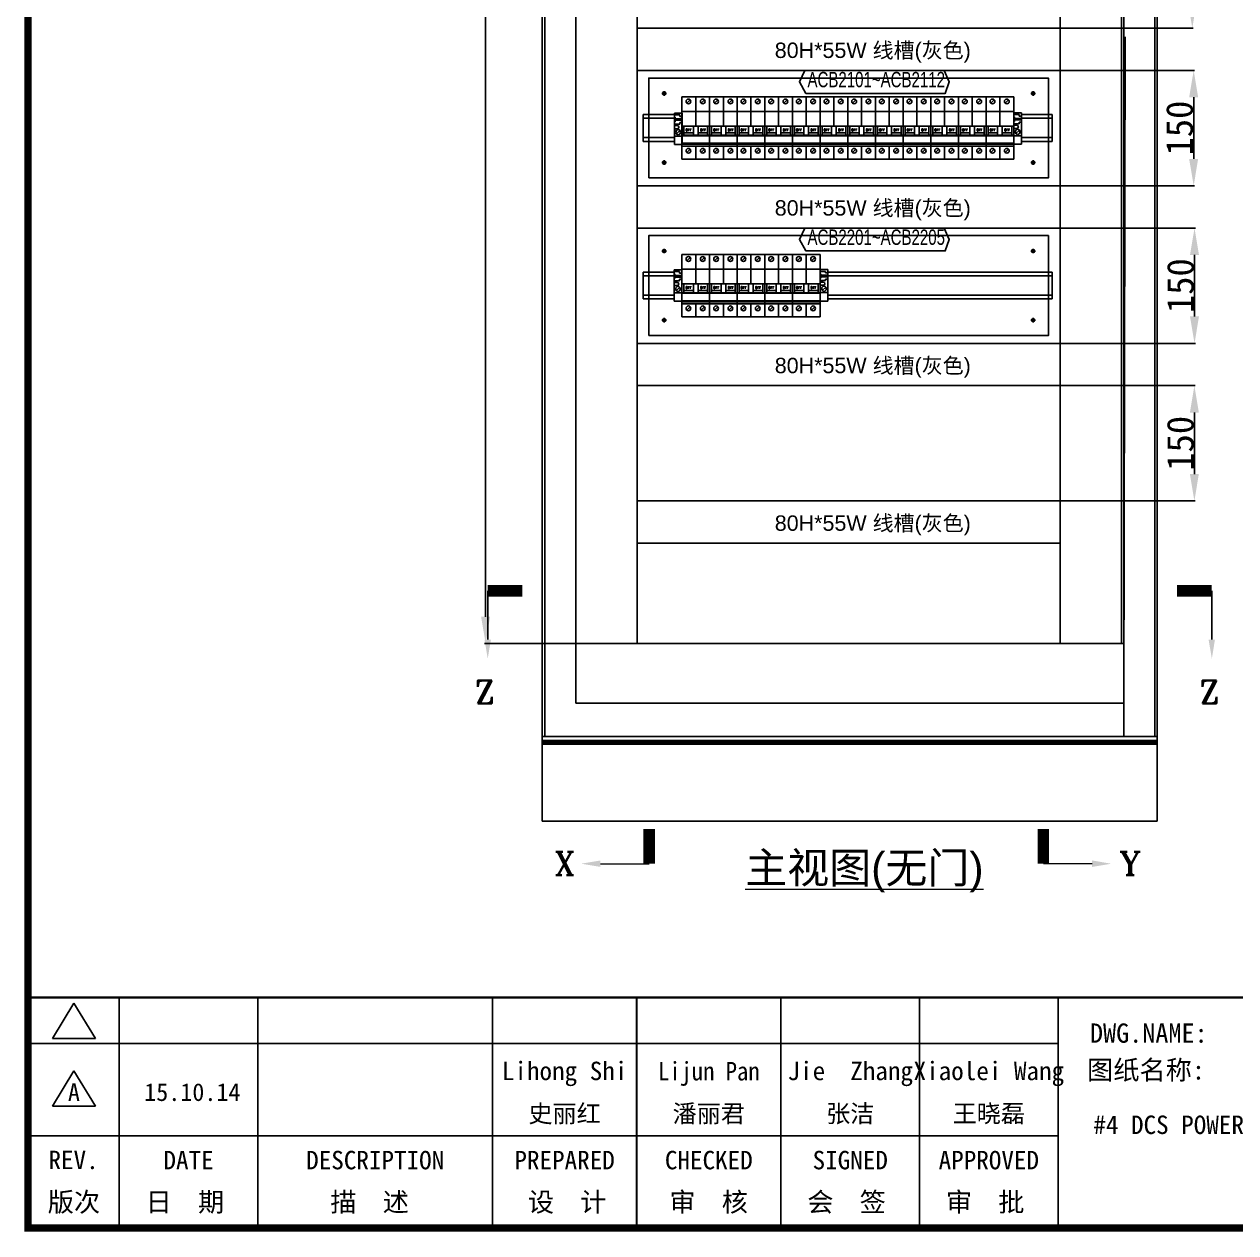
# Model space of a CAD drawing. Extents: x 81444 to 119867, y -54538 to -29386.
# Drawn here: x 86485 to 88061, y -50050 to -48478 of the extents above; entities that cross this region are included whole.
import ezdxf
from ezdxf.enums import TextEntityAlignment as Align
from ezdxf.lldxf.tags import DXFTag

# ---------------------------------------------------------------- set-up
doc = ezdxf.new("R2010")
doc.units = 0
doc.header["$LTSCALE"] = 100
doc.header["$MEASUREMENT"] = 0
for name, color, linetype in [('CABINET', 7, 'Continuous'), ('CLOUD_LAYER', 6, 'Continuous'), ('COMPONENT', 7, 'Continuous'), ('LOOP', 5, 'Continuous'), ('PSU', 12, 'Continuous'), ('t', 1, 'Continuous'), ('TEXT', 7, 'Continuous')]:
    doc.layers.add(name, color=color, linetype=linetype)
doc.styles.add('HZ', font='arial.ttf', dxfattribs={"width": 0.7})
doc.styles.add('ROMANS', font='romans', dxfattribs={"width": 0.8, "height": 2})
doc.styles.add('ROMANT', font='romant.shx')
doc.styles.get("Standard").update_dxf_attribs({"font": ''})
doc.styles.get('Standard').set_extended_font_data('SimSun')
tags = doc.linetypes.add('CENTER2', pattern=[1.125, 0.75, -0.125, 0.125, -0.125]).pattern_tags.tags
tags[10:11] = [DXFTag(74, 4), DXFTag(75, 0), DXFTag(340, '0'), DXFTag(46, 1.0), DXFTag(50, 0.0), DXFTag(44, 0.0), DXFTag(45, 0.0)]
tags[8:9] = [DXFTag(74, 4), DXFTag(75, 0), DXFTag(340, '0'), DXFTag(46, 1.0), DXFTag(50, 0.0), DXFTag(44, 0.0), DXFTag(45, 0.0)]
tags[6:7] = [DXFTag(74, 4), DXFTag(75, 0), DXFTag(340, '0'), DXFTag(46, 1.0), DXFTag(50, 0.0), DXFTag(44, 0.0), DXFTag(45, 0.0)]
tags[4:5] = [DXFTag(74, 4), DXFTag(75, 0), DXFTag(340, '0'), DXFTag(46, 1.0), DXFTag(50, 0.0), DXFTag(44, 0.0), DXFTag(45, 0.0)]
tags = doc.linetypes.add('HIDDEN', pattern=[0.375, 0.25, -0.125]).pattern_tags.tags
tags[6:7] = [DXFTag(74, 4), DXFTag(75, 0), DXFTag(340, '0'), DXFTag(46, 1.0), DXFTag(50, 0.0), DXFTag(44, 0.0), DXFTag(45, 0.0)]
tags[4:5] = [DXFTag(74, 4), DXFTag(75, 0), DXFTag(340, '0'), DXFTag(46, 1.0), DXFTag(50, 0.0), DXFTag(44, 0.0), DXFTag(45, 0.0)]
doc.dimstyles.new('ISO-25', dxfattribs={"dimtxt": 35, "dimasz": 35, "dimexe": 1.25, "dimexo": 0.625, "dimtad": 1, "dimtoh": 1, "dimdec": 0, "dimtxsty": 'Standard', "dimcen": 2.5, "dimadec": 0, "dimazin": 0, "dimtfac": 1, "dimtdec": 0, "dimtmove": 0, "dimatfit": 3, "dimfxl": 0, "dimarcsym": 0})

# ---------------------------------------------------------------- blocks, each defined once
blk = doc.blocks.new('图框')
at = {"color": 7}
for p, q in [((0, -2911.6), (1340.2, -2911.6)), ((0, -3031.6), (1340.2, -3031.6))]:
    blk.add_line(p, q, dxfattribs=at)
at = {"color": 7, "const_width": 3}
blk.add_lwpolyline([(4115.6, -2851.6), (0, -2851.6)], dxfattribs=at)
at = {"layer": 't', "color": 7}
for p, q in [((31.9, -2905), (59.9, -2859.1)), ((87.8, -2905), (59.9, -2859.1)), ((31.9, -2905), (87.8, -2905)), ((31.9, -2993), (59.9, -2947.1)), ((87.8, -2993), (59.9, -2947.1)), ((31.9, -2993), (87.8, -2993))]:
    blk.add_line(p, q, dxfattribs=at)
at = {"layer": 't', "color": 7, "const_width": 9.62}
blk.add_lwpolyline([(4115.6, -3151.6), (4115.6, 0), (0, 0), (0, -3151.6)], close=True, dxfattribs=at)
at = {"layer": 't', "color": 7, "const_width": 2.4}
for points in [[(118.8, -2852.8), (118.8, -3151.6)], [(299.1, -2852.8), (299.1, -3151.6)], [(604.4, -2852.8), (604.4, -3156.4)], [(792, -2852.8), (792, -3156.4)], [(979.6, -2852.8), (979.6, -3156.4)], [(1159.9, -2852.8), (1159.9, -3156.4)], [(1340.2, -2852.8), (1340.2, -3156.4)]]:
    blk.add_lwpolyline(points, dxfattribs=at)
at = {"color": 7, "flags": 8}
for tag, p, height in [('DWG.NAME:', (1381.6, -2910.4), 25), ('PROJECTNAME:', (3125.5, -2912.8), 24), ('PROJECTNAME：', (3339.1, -2913.1), 25), ('DWG.NO.:', (3128.2, -3030.4), 24), ('图纸编号', (3315.4, -3052.4), 24), ('FILENO.:', (3128.7, -3106.1), 24), ('文档号', (3317.7, -3124.1), 24)]:
    blk.add_attdef(tag, p, '', height=height, dxfattribs=at)
for tag, p in [('图纸名称:', (1377.8, -2965.9)), ('项目名称：', (3121.6, -2984.3)), ('项目名称：', (3325, -2984.3))]:
    blk.add_attdef(tag, text='', height=25, dxfattribs=at).set_placement(p, align=Align.BOTTOM_LEFT)
for tag, height, p in [('RENLIU', 24, (698.2, -2950.4)), ('SHUFENWANG', 24, (885.8, -2950.4)), ('FANGHOU', 24, (1069.7, -2950.4)), ('DANDANLI', 24, (1250, -2950.4)), ('设计时间', 23, (213.9, -2974.9)), ('A', 23, (59.9, -2974.9)), ('刘仁', 23, (698.2, -3002.2)), ('王姝芬', 23, (885.8, -3002.2)), ('侯方', 23, (1069.7, -3002.2)), ('李丹丹', 23, (1250, -3002.2)), ('#10STATIONONTROLCABINETCOVER', 30, (1777.9, -3017.2)), ('PAGEXOFX', 24, (3953.7, -3039.1)), ('REV.', 24, (59.4, -3063)), ('DATE', 24, (208.9, -3063)), ('DESCRIPTION', 24, (451.7, -3063)), ('PREPARED', 24, (698.2, -3063)), ('CHECKED', 24, (885.8, -3063)), ('SIGNED', 24, (1069.7, -3063)), ('APPROVED', 24, (1250, -3063)), ('图纸名称', 30, (1777.9, -3094.7)), ('第几页共几页', 24, (3953.7, -3114.1))]:
    blk.add_attdef(tag, text='', height=height, dxfattribs=at).set_placement(p, align=Align.MIDDLE)
at = {"color": 7, "width": 0.8, "flags": 8}
blk.add_attdef('HANGZHOUHOLLYSYSAUTOMATIONCO.,LTD.', text='', height=24, dxfattribs=at).set_placement((2770.1, -3045.7), align=Align.MIDDLE)
at = {"layer": 't', "color": 7}
for s, p in [('版次', (59.9, -3117.6)), ('日  期', (204.2, -3117.6)), ('描  述', (444.5, -3117.6)), ('设  计', (701.5, -3117.6)), ('审  核', (885.6, -3117.6)), ('会  签', (1065, -3117.6)), ('审  批', (1245.3, -3117.6))]:
    blk.add_text(s, height=25, dxfattribs=at).set_placement(p, align=Align.MIDDLE_CENTER)
blk = doc.blocks.new('2P空开')
at = {"layer": 'COMPONENT', "color": 6, "linetype": 'HIDDEN', "ltscale": 0.2}
for p, q in [((-11.8, -8.2), (-7.4, -3.9)), ((6.8, -8.2), (11.1, -3.9)), ((-11.8, -72.4), (-7.4, -68)), ((6.8, -72.4), (11.1, -68))]:
    blk.add_line(p, q, dxfattribs=at)
for centre in [(-9.6, -6), (9, -6), (-9.6, -70.2), (9, -70.2)]:
    blk.add_circle(centre, 3.1, dxfattribs=at)
at = {"layer": 'PSU', "linetype": 'HIDDEN', "ltscale": 0.2}
for p, q in [((-18, 0), (18, 0)), ((-18, -19.2), (-18, 0)), ((0, -19.2), (0, 0)), ((18, -19.2), (18, 0)), ((18, -81), (18, -19.2)), ((-18, -81), (-18, -64.2)), ((0, -81), (0, -64.2)), ((18, -81), (18, -67.2)), ((-18, -81), (18, -81))]:
    blk.add_line(p, q, dxfattribs=at)
at = {"layer": 'PSU'}
for p, q in [((-18, -19.2), (18, -19.2)), ((-18, -64.2), (-18, -19.2)), ((0, -38.4), (0, -19.2)), ((18, -64.2), (18, -19.2)), ((-18, -38.4), (0, -38.4)), ((-15.4, -50.1), (-15.4, -38.4)), ((-15.4, -47), (-3.1, -47)), ((-3.1, -50.1), (-3.1, -38.4)), ((0, -38.4), (18, -38.4)), ((3.1, -50.1), (3.1, -38.4)), ((3.1, -47), (15.4, -47)), ((15.4, -50.1), (15.4, -38.4)), ((-18, -50.1), (18, -50.1)), ((-18, -50.6), (18, -50.6)), ((-18, -60.5), (18, -60.5)), ((-18, -61.8), (18, -61.8)), ((-18, -64.2), (18, -64.2)), ((0, -64.2), (0, -64.2))]:
    blk.add_line(p, q, dxfattribs=at)
at = {"layer": 'TEXT', "style": 'ROMANS'}
for p in [(-9.5, -43.1), (9.4, -43.1)]:
    blk.add_text('OFF', height=3.09, dxfattribs=at).set_placement(p, align=Align.MIDDLE)
blk = doc.blocks.new('*D130')
at = {"color": 0, "lineweight": -2}
for p, q in [((87833.2, -48332.9), (88006, -48332.9)), ((88004.7, -48367.9), (88004.7, -48447.9)), ((87833.2, -48482.9), (88006, -48482.9))]:
    blk.add_line(p, q, dxfattribs=at)
at = {"color": 0}
for points in [[(88010.6, -48367.9), (87998.9, -48367.9), (88004.7, -48332.9)], [(87998.9, -48447.9), (88010.6, -48447.9), (88004.7, -48482.9)]]:
    blk.add_solid(points, dxfattribs=at)
at = {"layer": 'Defpoints', "color": 0}
for p in [(87832.6, -48332.9), (87832.6, -48482.9), (88004.7, -48482.9)]:
    blk.add_point(p, dxfattribs=at)
at = {"color": 0, "insert": (87986.6, -48407.9), "char_height": 35, "attachment_point": 5, "rotation": 90}
blk.add_mtext('150', dxfattribs=at)
blk = doc.blocks.new('*D131')
at = {"color": 0, "lineweight": -2}
for p, q in [((87833.2, -48537.9), (88007.7, -48537.9)), ((88006.5, -48572.9), (88006.5, -48652.9)), ((87833.2, -48687.9), (88007.7, -48687.9))]:
    blk.add_line(p, q, dxfattribs=at)
at = {"color": 0}
for points in [[(88012.3, -48572.9), (88000.6, -48572.9), (88006.5, -48537.9)], [(88000.6, -48652.9), (88012.3, -48652.9), (88006.5, -48687.9)]]:
    blk.add_solid(points, dxfattribs=at)
at = {"layer": 'Defpoints', "color": 0}
for p in [(87832.6, -48537.9), (87832.6, -48687.9), (88006.5, -48687.9)]:
    blk.add_point(p, dxfattribs=at)
at = {"color": 0, "insert": (87988.3, -48612.9), "char_height": 35, "attachment_point": 5, "rotation": 90}
blk.add_mtext('150', dxfattribs=at)
blk = doc.blocks.new('*D132')
at = {"color": 0, "lineweight": -2}
for p, q in [((87833.2, -48742.9), (88008.8, -48742.9)), ((88007.6, -48777.9), (88007.6, -48857.9)), ((87833.2, -48892.9), (88008.8, -48892.9))]:
    blk.add_line(p, q, dxfattribs=at)
at = {"color": 0}
for points in [[(88013.4, -48777.9), (88001.7, -48777.9), (88007.6, -48742.9)], [(88001.7, -48857.9), (88013.4, -48857.9), (88007.6, -48892.9)]]:
    blk.add_solid(points, dxfattribs=at)
at = {"layer": 'Defpoints', "color": 0}
for p in [(87832.6, -48742.9), (87832.6, -48892.9), (88007.6, -48892.9)]:
    blk.add_point(p, dxfattribs=at)
at = {"color": 0, "insert": (87989.5, -48817.9), "char_height": 35, "attachment_point": 5, "rotation": 90}
blk.add_mtext('150', dxfattribs=at)
blk = doc.blocks.new('*D133')
at = {"color": 0, "lineweight": -2}
for p, q in [((87833.2, -48947.9), (88008.6, -48947.9)), ((88007.4, -48982.9), (88007.4, -49062.9)), ((87833.2, -49097.9), (88008.6, -49097.9))]:
    blk.add_line(p, q, dxfattribs=at)
at = {"color": 0}
for points in [[(88013.2, -48982.9), (88001.6, -48982.9), (88007.4, -48947.9)], [(88001.6, -49062.9), (88013.2, -49062.9), (88007.4, -49097.9)]]:
    blk.add_solid(points, dxfattribs=at)
at = {"layer": 'Defpoints', "color": 0}
for p in [(87832.6, -48947.9), (87832.6, -49097.9), (88007.4, -49097.9)]:
    blk.add_point(p, dxfattribs=at)
at = {"color": 0, "insert": (87989.3, -49022.9), "char_height": 35, "attachment_point": 5, "rotation": 90}
blk.add_mtext('150', dxfattribs=at)
blk = doc.blocks.new('*D144')
at = {"color": 0, "lineweight": -2}
for p, q in [((87202, -47482.9), (87084.1, -47482.9)), ((87085.4, -47517.9), (87085.4, -49248.4)), ((87202, -49283.4), (87084.1, -49283.4))]:
    blk.add_line(p, q, dxfattribs=at)
at = {"color": 0}
for points in [[(87091.2, -47517.9), (87079.5, -47517.9), (87085.4, -47482.9)], [(87079.5, -49248.4), (87091.2, -49248.4), (87085.4, -49283.4)]]:
    blk.add_solid(points, dxfattribs=at)
at = {"layer": 'Defpoints', "color": 0}
for p in [(87202.6, -47482.9), (87085.4, -49283.4), (87202.6, -49283.4)]:
    blk.add_point(p, dxfattribs=at)
at = {"color": 0, "insert": (87067.2, -48383.1), "char_height": 35, "attachment_point": 5, "rotation": 90}
blk.add_mtext('1800', dxfattribs=at)
blk = doc.blocks.new('堵头')
at = {"color": 53}
for p, q in [((0, -41), (0, 0)), ((0, 0), (10, 0)), ((10, 0), (10, -41)), ((0, -11), (10, -11)), ((7.3, -18.3), (2.7, -13.8)), ((0, -20.6), (4, -20.6)), ((0, -24.6), (4, -24.6)), ((0, -26.6), (7, -26.6)), ((0, -29.6), (1, -29.6)), ((1, -29.6), (1, -31.6)), ((7, -28.6), (7, -26.6)), ((10, -28.6), (7, -28.6)), ((0, -35.6), (1, -35.6)), ((0, -38.6), (7, -38.6)), ((10, -41), (0, -41)), ((10, -31.6), (1, -31.6)), ((10, -33.6), (1, -33.6)), ((1, -35.6), (1, -33.6)), ((10, -36.6), (7, -36.6)), ((7, -36.6), (7, -38.6))]:
    blk.add_line(p, q, dxfattribs=at)
blk.add_arc((4, -22.6), 2, 270, 90, dxfattribs=at)
blk.add_ellipse((5, -16.1), major_axis=(0, -3.5), ratio=0.857143, start_param=4.712389, end_param=10.995574, dxfattribs=at)

msp = doc.modelspace()

# ---------------------------------------------------------------- linework, layer by layer
at = {"color": 7}
for p, q in [((87159.1, -49514.4), (87159.1, -47404.4)), ((87959.1, -47404.4), (87959.1, -49514.4)), ((87202.6, -49360.9), (87202.6, -47451.9)), ((87202.6, -47528.4), (87202.6, -49328.7)), ((87917.5, -48494.2), (87915.6, -49360.9)), ((87202.6, -49283.4), (87915.6, -49283.4)), ((87202.6, -49360.9), (87202.6, -49293.1)), ((87959.1, -49404.4), (87159.1, -49404.4)), ((87959.1, -49409.4), (87159.1, -49409.4)), ((87959.1, -49410.4), (87159.1, -49410.4)), ((87160.6, -49404.4), (87957.6, -49404.4)), ((87959.1, -49411.4), (87159.1, -49411.4)), ((87959.1, -49412.4), (87159.1, -49412.4)), ((87959.1, -49413.4), (87159.1, -49413.4)), ((87959.1, -49414.4), (87159.1, -49414.4)), ((87959.1, -49514.4), (87159.1, -49514.4))]:
    msp.add_line(p, q, dxfattribs=at)
at = {"color": 7, "linetype": 'HIDDEN'}
for p, q in [((87162.3, -49404.4), (87162.3, -47404.4)), ((87956.1, -47404.4), (87956.1, -49404.4))]:
    msp.add_line(p, q, dxfattribs=at)
msp.add_line((87915.6, -47451.9), (87915.6, -49404.4))
at = {"color": 4, "linetype": 'CENTER2'}
for p, q in [((87314.6, -48567.8, 63738.9), (87320.6, -48567.8, 63738.9)), ((87317.6, -48564.8, 63738.9), (87317.6, -48570.8, 63738.9)), ((87794.6, -48567.8, 63738.9), (87800.6, -48567.8, 63738.9)), ((87797.6, -48564.8, 63738.9), (87797.6, -48570.8, 63738.9)), ((87314.6, -48657.8, 63738.9), (87320.6, -48657.8, 63738.9)), ((87317.6, -48654.8, 63738.9), (87317.6, -48660.8, 63738.9)), ((87794.6, -48657.8, 63738.9), (87800.6, -48657.8, 63738.9)), ((87797.6, -48654.8, 63738.9), (87797.6, -48660.8, 63738.9)), ((87314.6, -48772.8, 63738.9), (87320.6, -48772.8, 63738.9)), ((87317.6, -48769.8, 63738.9), (87317.6, -48775.8, 63738.9)), ((87794.6, -48772.8, 63738.9), (87800.6, -48772.8, 63738.9)), ((87797.6, -48769.8, 63738.9), (87797.6, -48775.8, 63738.9)), ((87314.6, -48862.8, 63738.9), (87320.6, -48862.8, 63738.9)), ((87317.6, -48859.8, 63738.9), (87317.6, -48865.8, 63738.9)), ((87794.6, -48862.8, 63738.9), (87800.6, -48862.8, 63738.9)), ((87797.6, -48859.8, 63738.9), (87797.6, -48865.8, 63738.9))]:
    msp.add_line(p, q, dxfattribs=at)
at = {"linetype": 'CENTER2'}
for p, q in [((87317.5, -48567.8, 63738.9), (87317.7, -48567.8, 63738.9)), ((87317.6, -48567.8, 63738.9), (87317.6, -48567.7, 63738.9)), ((87797.5, -48567.8, 63738.9), (87797.7, -48567.8, 63738.9)), ((87797.6, -48567.8, 63738.9), (87797.6, -48567.7, 63738.9)), ((87317.5, -48657.8, 63738.9), (87317.7, -48657.8, 63738.9)), ((87317.6, -48657.8, 63738.9), (87317.6, -48657.7, 63738.9)), ((87797.5, -48657.8, 63738.9), (87797.7, -48657.8, 63738.9)), ((87797.6, -48657.8, 63738.9), (87797.6, -48657.7, 63738.9)), ((87317.5, -48772.8, 63738.9), (87317.7, -48772.8, 63738.9)), ((87317.6, -48772.8, 63738.9), (87317.6, -48772.7, 63738.9)), ((87797.5, -48772.8, 63738.9), (87797.7, -48772.8, 63738.9)), ((87797.6, -48772.8, 63738.9), (87797.6, -48772.7, 63738.9)), ((87317.5, -48862.8, 63738.9), (87317.7, -48862.8, 63738.9)), ((87317.6, -48862.8, 63738.9), (87317.6, -48862.7, 63738.9)), ((87797.5, -48862.8, 63738.9), (87797.7, -48862.8, 63738.9)), ((87797.6, -48862.8, 63738.9), (87797.6, -48862.7, 63738.9))]:
    msp.add_line(p, q, dxfattribs=at)
at = {"color": 6}
for p, q in [((87290.3, -48630.2, 63738.9), (87290.3, -48595.2, 63738.9)), ((87290.3, -48595.2, 63738.9), (87330.8, -48595.2, 63738.9)), ((87290.3, -48600.2, 63738.9), (87330.8, -48600.2, 63738.9)), ((87822.5, -48595.2, 63738.9), (87782, -48595.2, 63738.9)), ((87822.5, -48600.2, 63738.9), (87782, -48600.2, 63738.9)), ((87822.5, -48630.2, 63738.9), (87822.5, -48595.2, 63738.9)), ((87290.3, -48625.2, 63738.9), (87330.8, -48625.2, 63738.9)), ((87290.3, -48630.2, 63738.9), (87330.8, -48630.2, 63738.9)), ((87822.5, -48625.2, 63738.9), (87782, -48625.2, 63738.9)), ((87822.5, -48630.2, 63738.9), (87782, -48630.2, 63738.9)), ((87290.3, -48835.2, 63738.9), (87290.3, -48800.2, 63738.9)), ((87290.3, -48800.2, 63738.9), (87330.8, -48800.2, 63738.9)), ((87290.3, -48805.2, 63738.9), (87330.8, -48805.2, 63738.9)), ((87822.5, -48800.2, 63738.9), (87530.6, -48800.2, 63738.9)), ((87822.5, -48805.2, 63738.9), (87530.6, -48805.2, 63738.9)), ((87822.5, -48835.2, 63738.9), (87822.5, -48800.2, 63738.9)), ((87290.3, -48830.2, 63738.9), (87330.8, -48830.2, 63738.9)), ((87290.3, -48835.2, 63738.9), (87330.8, -48835.2, 63738.9)), ((87822.5, -48830.2, 63738.9), (87530.6, -48830.2, 63738.9)), ((87822.5, -48835.2, 63738.9), (87530.6, -48835.2, 63738.9))]:
    msp.add_line(p, q, dxfattribs=at)
for points in [[(87202.6, -49283.4), (87282.6, -49283.4), (87282.6, -47482.9), (87202.6, -47482.9)], [(87832.6, -49283.4), (87912.6, -49283.4), (87912.6, -47482.9), (87832.6, -47482.9)]]:
    msp.add_lwpolyline(points, close=True)
at = {"elevation": 63738.9}
for points in [[(87282.6, -48482.9), (87832.6, -48482.9), (87832.6, -48537.9), (87282.6, -48537.9)], [(87297.6, -48677.8), (87817.6, -48677.8), (87817.6, -48547.8), (87297.6, -48547.8)], [(87282.6, -48687.9), (87832.6, -48687.9), (87832.6, -48742.9), (87282.6, -48742.9)], [(87297.6, -48882.8), (87817.6, -48882.8), (87817.6, -48752.8), (87297.6, -48752.8)], [(87282.6, -48892.9), (87832.6, -48892.9), (87832.6, -48947.9), (87282.6, -48947.9)], [(87282.6, -49097.9), (87832.6, -49097.9), (87832.6, -49152.9), (87282.6, -49152.9)]]:
    msp.add_lwpolyline(points, close=True, dxfattribs=at)
at = {"color": 3, "elevation": 63738.9}
for points in [[(87500.7, -48537.9), (87682, -48537.9), (87688.4, -48552.9), (87683.4, -48567.7), (87502.1, -48567.7), (87493.6, -48552.9), (87500.7, -48537.9)], [(87500.7, -48742.9), (87682, -48742.9), (87688.4, -48757.9), (87683.4, -48772.7), (87502.1, -48772.7), (87493.6, -48757.9), (87500.7, -48742.9)]]:
    msp.add_lwpolyline(points, dxfattribs=at)
at = {"color": 7}
msp.add_lwpolyline([(87959.1, -49404.4), (87959.1, -49399.4)], dxfattribs=at)
for centre in [(87317.6, -48567.8, 63738.9), (87797.6, -48567.8, 63738.9), (87317.6, -48657.8, 63738.9), (87797.6, -48657.8, 63738.9), (87317.6, -48772.8, 63738.9), (87797.6, -48772.8, 63738.9), (87317.6, -48862.8, 63738.9), (87797.6, -48862.8, 63738.9)]:
    msp.add_circle(centre, 2)
at = {"layer": 'CLOUD_LAYER', "color": 7}
for p, q in [((87915.6, -49360.9), (87202.6, -49360.9)), ((87901.2, -49360.9), (87205.8, -49360.9))]:
    msp.add_line(p, q, dxfattribs=at)
at = {"layer": 'LOOP', "color": 5}
for p, q in [((87088.1, -49278.1), (87088.1, -49214.7)), ((88030.1, -49278.1), (88030.1, -49214.7))]:
    msp.add_line(p, q, dxfattribs=at)
at = {"layer": 'LOOP', "color": 5, "lineweight": 0}
for p, q in [((87234.8, -49569.7), (87298.2, -49569.7)), ((87874.3, -49569.7), (87810.9, -49569.7))]:
    msp.add_line(p, q, dxfattribs=at)
at = {"layer": 'LOOP', "color": 5, "const_width": 15}
for points in [[(87088.1, -49214.7), (87133.2, -49214.7)], [(88030.1, -49214.7), (87984.9, -49214.7)]]:
    msp.add_lwpolyline(points, dxfattribs=at)
at = {"layer": 'LOOP', "color": 5, "lineweight": 0, "const_width": 15}
for points in [[(87298.2, -49569.7), (87298.2, -49524.6)], [(87810.9, -49569.7), (87810.9, -49524.6)]]:
    msp.add_lwpolyline(points, dxfattribs=at)
at = {"layer": 'LOOP', "color": 5}
for points in [[(87092.3, -49278.1), (87088.1, -49303.1), (87083.9, -49278.1)], [(88025.9, -49278.1), (88030.1, -49303.1), (88034.2, -49278.1)]]:
    msp.add_solid(points, dxfattribs=at)
at = {"layer": 'LOOP', "color": 5, "lineweight": 0}
for points in [[(87234.8, -49565.5), (87209.8, -49569.7), (87234.8, -49573.9)], [(87874.3, -49565.5), (87899.3, -49569.7), (87874.3, -49573.9)]]:
    msp.add_solid(points, dxfattribs=at)

# ---------------------------------------------------------------- block references
at = {"color": 1}
ref = msp.add_blockref('图框', (86489.9, -46892.1), dxfattribs=at)
ref.add_attrib('刘仁', '史丽红', dxfattribs={"color": 7, "height": 23, "flags": 8}).set_placement((87188.1, -49894.3), align=Align.MIDDLE)
ref.add_attrib('王姝芬', '潘丽君', dxfattribs={"color": 7, "height": 23, "flags": 8}).set_placement((87375.7, -49894.3), align=Align.MIDDLE)
ref.add_attrib('侯方', '张洁', dxfattribs={"color": 7, "height": 23, "flags": 8}).set_placement((87559.7, -49894.3), align=Align.MIDDLE)
ref.add_attrib('李丹丹', '王晓磊', dxfattribs={"color": 7, "height": 23, "flags": 8}).set_placement((87740, -49894.3), align=Align.MIDDLE)
ref.add_attrib('设计时间', '15.10.14', dxfattribs={"color": 7, "height": 23, "flags": 8}).set_placement((86703.8, -49867), align=Align.MIDDLE)
ref.add_attrib('A', 'A', dxfattribs={"color": 7, "height": 23, "flags": 8}).set_placement((86549.8, -49867), align=Align.MIDDLE)
ref.add_attrib('REV.', 'REV.', dxfattribs={"color": 7, "height": 24, "flags": 8}).set_placement((86549.3, -49955.2), align=Align.MIDDLE)
ref.add_attrib('DATE', 'DATE', dxfattribs={"color": 7, "height": 24, "flags": 8}).set_placement((86698.9, -49955.2), align=Align.MIDDLE)
ref.add_attrib('DESCRIBE', 'DESCRIPTION', dxfattribs={"color": 7, "height": 24, "flags": 8}).set_placement((86941.7, -49955.2), align=Align.MIDDLE)
ref.add_attrib('PREPARE', 'PREPARED', dxfattribs={"color": 7, "height": 24, "flags": 8}).set_placement((87188.1, -49955.2), align=Align.MIDDLE)
ref.add_attrib('VERIFY', 'CHECKED', dxfattribs={"color": 7, "height": 24, "flags": 8}).set_placement((87375.7, -49955.2), align=Align.MIDDLE)
ref.add_attrib('SIGN', 'SIGNED', dxfattribs={"color": 7, "height": 24, "flags": 8}).set_placement((87559.7, -49955.2), align=Align.MIDDLE)
ref.add_attrib('APPROVER', 'APPROVED', dxfattribs={"color": 7, "height": 24, "flags": 8}).set_placement((87740, -49955.2), align=Align.MIDDLE)
ref.add_attrib('RENLIU', 'Lihong Shi', dxfattribs={"color": 7, "height": 24, "flags": 8}).set_placement((87188.1, -49842.5), align=Align.MIDDLE)
ref.add_attrib('SHUFENWANG', 'Lijun Pan', dxfattribs={"color": 7, "height": 24, "width": 0.9, "flags": 8}).set_placement((87375.7, -49842.5), align=Align.MIDDLE)
ref.add_attrib('FANGHOU', 'Jie  Zhang', dxfattribs={"color": 7, "height": 24, "flags": 8}).set_placement((87559.7, -49842.5), align=Align.MIDDLE)
ref.add_attrib('DANDANLI', 'Xiaolei Wang', dxfattribs={"color": 7, "height": 24, "flags": 8}).set_placement((87740, -49842.5), align=Align.MIDDLE)
ref.add_attrib('DWG.NAME:', 'DWG.NAME:', (87871.6, -49802.5), dxfattribs={"color": 7, "height": 25, "flags": 8})
ref.add_attrib('#10STATIONONTROLCABINETCOVER', '#4 DCS POWER DISTRIBUTION CABINET LAYOUT DIAGRAM', dxfattribs={"color": 7, "height": 24, "flags": 8}).set_placement((88267.8, -49909.3), align=Align.MIDDLE)
ref.add_attrib('图纸名称:', '图纸名称:', dxfattribs={"color": 7, "height": 25, "flags": 8}).set_placement((87867.8, -49858), align=Align.BOTTOM_LEFT)
at = {"xscale": -1, "rotation": 180}
for p in [(87330.9, -48634.3, 63738.9), (87772.5, -48633.9, 191216.6), (87330.6, -48838.2, 63738.9), (87520.6, -48837.9, 63738.9)]:
    msp.add_blockref('堵头', p, dxfattribs=at)
at = {"layer": 'CABINET'}
for p in [(87358.8, -48572.2, 63738.9), (87394.8, -48572.2, 63738.9), (87430.4, -48572.2, 63738.9), (87466.4, -48572.2, 63738.9), (87502.4, -48572.2, 63738.9), (87538.4, -48572.2, 63738.9), (87574.4, -48572.2, 63738.9), (87610.4, -48572.2, 63738.9), (87646.4, -48572.2, 63738.9), (87682.4, -48572.2, 63738.9), (87718.4, -48572.2, 63738.9), (87754.4, -48572.2, 63738.9), (87358.8, -48777.2, 63738.9), (87394.8, -48777.2, 63738.9), (87430.4, -48777.2, 63738.9), (87466.4, -48777.2, 63738.9), (87502.4, -48777.2, 63738.9)]:
    msp.add_blockref('2P空开', p, dxfattribs=at)

# ---------------------------------------------------------------- texts
at = {"lineweight": 0, "style": 'HZ'}
for p in [(87461.5, -48521.7), (87461.5, -48726.7), (87461.5, -48931.7), (87461.5, -49136.7)]:
    msp.add_text('80H*55W 线槽(灰色)', height=20, dxfattribs=at).set_placement(p)
at = {"color": 0, "style": 'HZ', "width": 0.7}
for s, p in [('ACB2101~ACB2112', (87593.5, -48559.8, 63738.9)), ('ACB2201~ACB2205', (87593.5, -48764.8, 63738.9))]:
    msp.add_text(s, height=20, dxfattribs=at).set_placement(p, align=Align.CENTER)
at = {"layer": 'TEXT', "color": 5, "style": 'ROMANT'}
for p in [(87084.4, -49361.2), (88027.1, -49361.2)]:
    msp.add_text('Z', height=30, dxfattribs=at).set_placement(p, align=Align.CENTER)
at = {"layer": 'TEXT', "color": 7, "lineweight": 0, "style": 'HZ'}
msp.add_text('%%U主视图(无门)', height=40, dxfattribs=at).set_placement((87578.2, -49595), align=Align.CENTER)
at = {"layer": 'TEXT', "color": 5, "lineweight": 0, "style": 'ROMANT'}
for s, p in [('X', (87188.2, -49584.4)), ('Y', (87923.8, -49584.4))]:
    msp.add_text(s, height=30, dxfattribs=at).set_placement(p, align=Align.CENTER)

# ---------------------------------------------------------------- dimensions: what is measured, and where the dimension line sits
at = {"color": 3}
for base, p1, p2, picture, middle in [((87085.35111, -49283.3773), (87202.58566, -47482.87734), (87202.58566, -49283.3773), '*D144', (87067.22611, -48383.12732)), ((88004.7, -48482.9, 63738.9), (87832.6, -48332.9, 63738.9), (87832.6, -48482.9, 63738.9), '*D130', (87986.6, -48407.9, 63738.9)), ((88006.5, -48687.9, 63738.9), (87832.6, -48537.9, 63738.9), (87832.6, -48687.9, 63738.9), '*D131', (87988.3, -48612.9, 63738.9)), ((88007.6, -48892.9, 63738.9), (87832.6, -48742.9, 63738.9), (87832.6, -48892.9, 63738.9), '*D132', (87989.5, -48817.9, 63738.9)), ((88007.4, -49097.9, 63738.9), (87832.6, -48947.9, 63738.9), (87832.6, -49097.9, 63738.9), '*D133', (87989.3, -49022.9, 63738.9))]:
    dim = msp.add_linear_dim(base=base, p1=p1, p2=p2, angle=90, dimstyle='ISO-25', dxfattribs=at)
    dim.commit()
    dim.dimension.update_dxf_attribs({"geometry": picture, "text_midpoint": middle})

doc.saveas('drawing.dxf')
